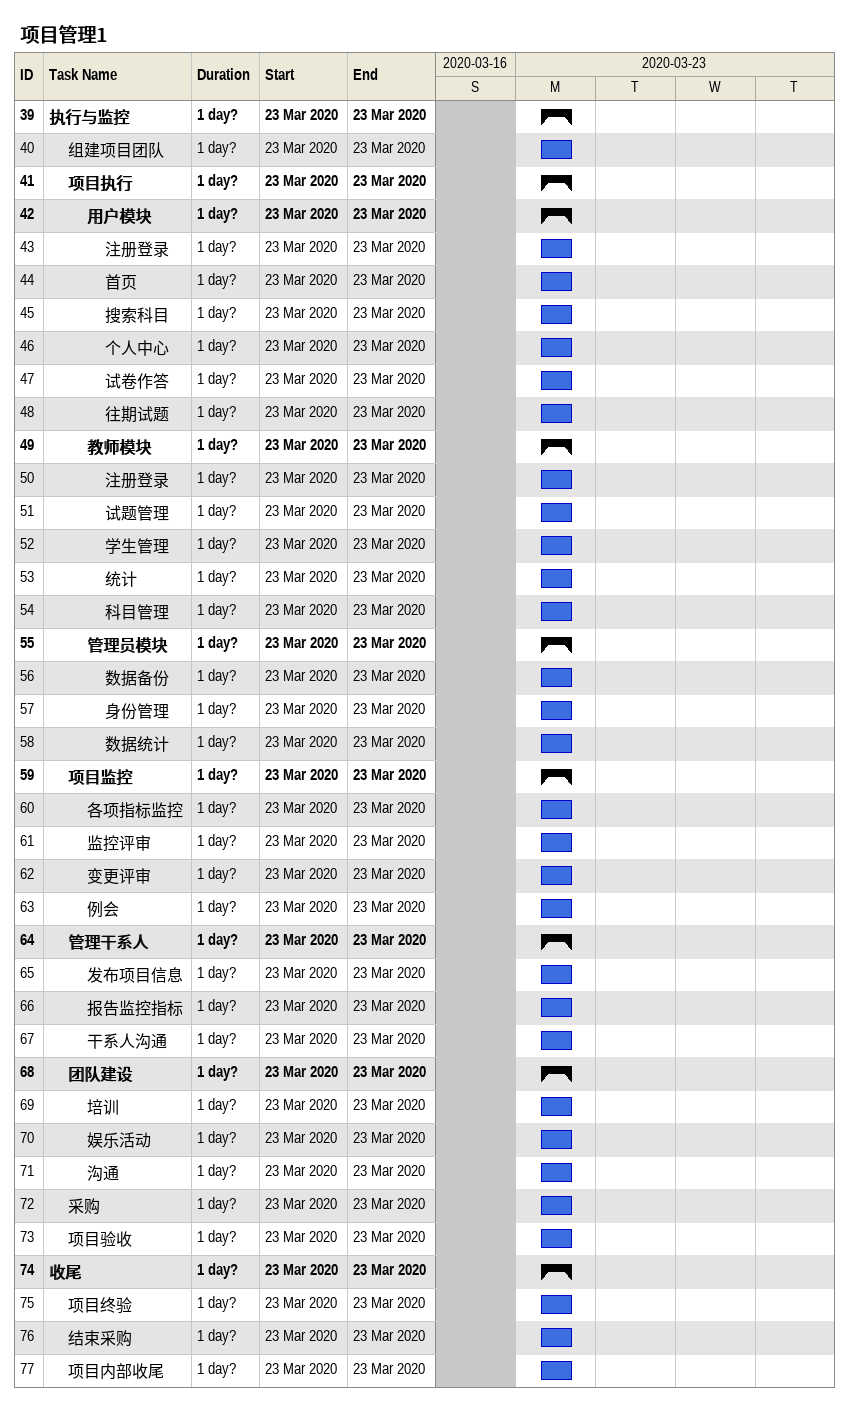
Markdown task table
项目管理1

| ID | Level | Task | Duration | Start | Finish |
|---|---|---|---|---|---|
| 39 | 1 | **执行与监控** | 1d? | 2020-03-23 | 2020-03-23 |
| 40 | 2 | 组建项目团队 | 1d? | 2020-03-23 | 2020-03-23 |
| 41 | 2 | **项目执行** | 1d? | 2020-03-23 | 2020-03-23 |
| 42 | 3 | **用户模块** | 1d? | 2020-03-23 | 2020-03-23 |
| 43 | 4 | 注册登录 | 1d? | 2020-03-23 | 2020-03-23 |
| 44 | 4 | 首页 | 1d? | 2020-03-23 | 2020-03-23 |
| 45 | 4 | 搜索科目 | 1d? | 2020-03-23 | 2020-03-23 |
| 46 | 4 | 个人中心 | 1d? | 2020-03-23 | 2020-03-23 |
| 47 | 4 | 试卷作答 | 1d? | 2020-03-23 | 2020-03-23 |
| 48 | 4 | 往期试题 | 1d? | 2020-03-23 | 2020-03-23 |
| 49 | 3 | **教师模块** | 1d? | 2020-03-23 | 2020-03-23 |
| 50 | 4 | 注册登录 | 1d? | 2020-03-23 | 2020-03-23 |
| 51 | 4 | 试题管理 | 1d? | 2020-03-23 | 2020-03-23 |
| 52 | 4 | 学生管理 | 1d? | 2020-03-23 | 2020-03-23 |
| 53 | 4 | 统计 | 1d? | 2020-03-23 | 2020-03-23 |
| 54 | 4 | 科目管理 | 1d? | 2020-03-23 | 2020-03-23 |
| 55 | 3 | **管理员模块** | 1d? | 2020-03-23 | 2020-03-23 |
| 56 | 4 | 数据备份 | 1d? | 2020-03-23 | 2020-03-23 |
| 57 | 4 | 身份管理 | 1d? | 2020-03-23 | 2020-03-23 |
| 58 | 4 | 数据统计 | 1d? | 2020-03-23 | 2020-03-23 |
| 59 | 2 | **项目监控** | 1d? | 2020-03-23 | 2020-03-23 |
| 60 | 3 | 各项指标监控 | 1d? | 2020-03-23 | 2020-03-23 |
| 61 | 3 | 监控评审 | 1d? | 2020-03-23 | 2020-03-23 |
| 62 | 3 | 变更评审 | 1d? | 2020-03-23 | 2020-03-23 |
| 63 | 3 | 例会 | 1d? | 2020-03-23 | 2020-03-23 |
| 64 | 2 | **管理干系人** | 1d? | 2020-03-23 | 2020-03-23 |
| 65 | 3 | 发布项目信息 | 1d? | 2020-03-23 | 2020-03-23 |
| 66 | 3 | 报告监控指标 | 1d? | 2020-03-23 | 2020-03-23 |
| 67 | 3 | 干系人沟通 | 1d? | 2020-03-23 | 2020-03-23 |
| 68 | 2 | **团队建设** | 1d? | 2020-03-23 | 2020-03-23 |
| 69 | 3 | 培训 | 1d? | 2020-03-23 | 2020-03-23 |
| 70 | 3 | 娱乐活动 | 1d? | 2020-03-23 | 2020-03-23 |
| 71 | 3 | 沟通 | 1d? | 2020-03-23 | 2020-03-23 |
| 72 | 2 | 采购 | 1d? | 2020-03-23 | 2020-03-23 |
| 73 | 2 | 项目验收 | 1d? | 2020-03-23 | 2020-03-23 |
| 74 | 1 | **收尾** | 1d? | 2020-03-23 | 2020-03-23 |
| 75 | 2 | 项目终验 | 1d? | 2020-03-23 | 2020-03-23 |
| 76 | 2 | 结束采购 | 1d? | 2020-03-23 | 2020-03-23 |
| 77 | 2 | 项目内部收尾 | 1d? | 2020-03-23 | 2020-03-23 |
